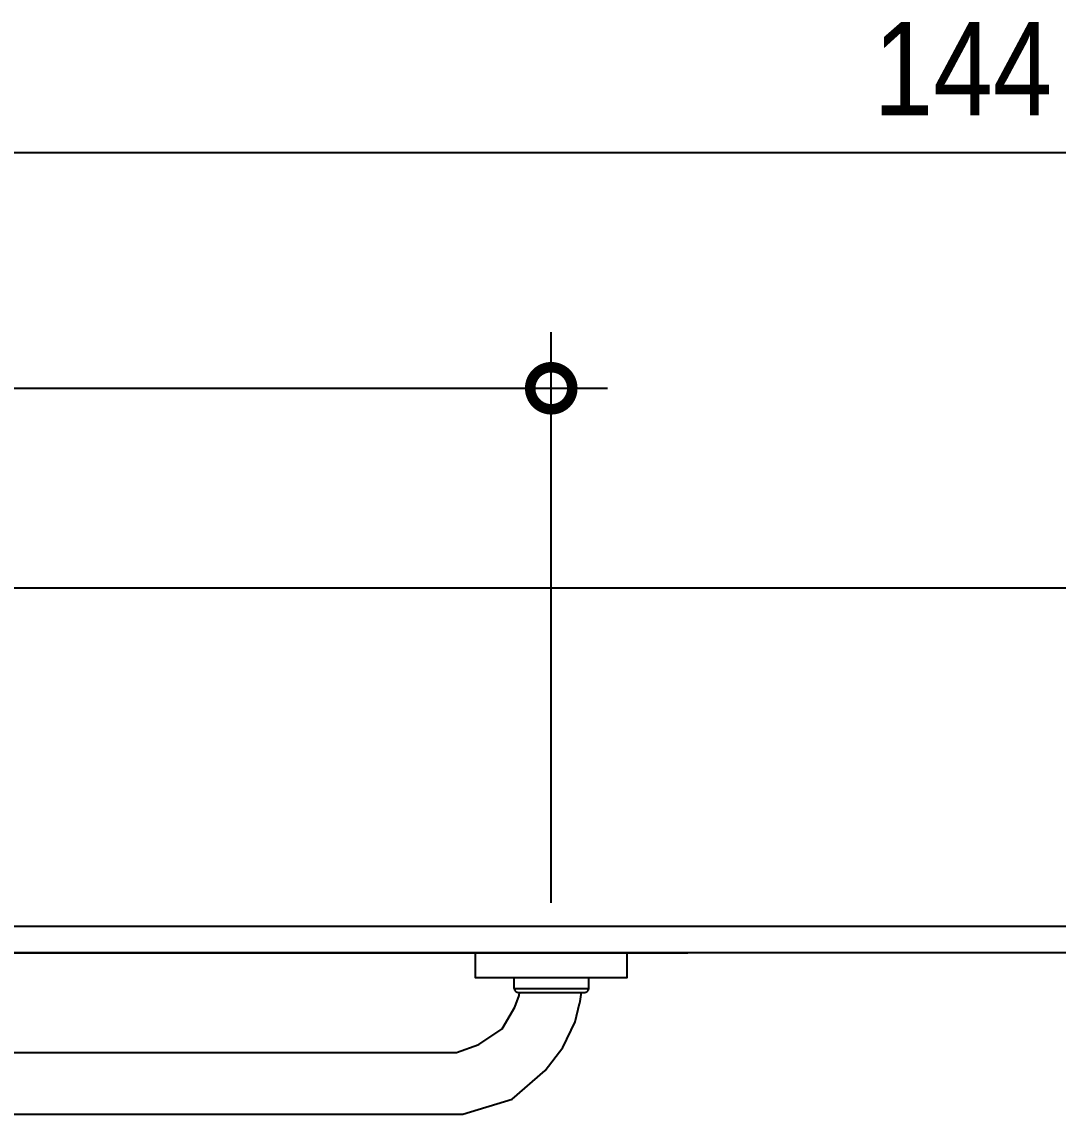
# Model space of a CAD drawing. Header units: metres. Extents: x 3 to 168, y -142 to 28.
# Drawn here: x 98.805 to 99.359, y -79.206 to -78.622 of the extents above; entities that cross this region are included whole.
import ezdxf

# ---------------------------------------------------------------- set-up
doc = ezdxf.new("R2010")
doc.units = ezdxf.units.M
for name, color, linetype in [('ARQ-ALV ACAB', 4, 'Continuous'), ('ARQ-ALV OSSO', 5, 'Continuous'), ('ARQ-DIM', 2, 'Continuous'), ('ARQ-HID', 2, 'Continuous')]:
    doc.layers.add(name, color=color, linetype=linetype)
doc.styles.add('Adesa', font='ARIALN.TTF')
doc.dimstyles.new('ADESA 1-0025', dxfattribs={"dimtxt": 0.05, "dimasz": 0.045, "dimexe": 0.03, "dimexo": 0.04, "dimgap": 0.02, "dimtad": 1, "dimtoh": 1, "dimdec": 0, "dimlfac": 100, "dimzin": 4, "dimtxsty": 'Adesa', "dimblk": 'DOTSMALL', "dimcen": 1, "dimdle": 0.03, "dimclrd": 1, "dimclre": 1, "dimclrt": 256, "dimazin": 1, "dimtm": 1e-09, "dimtfac": 1, "dimtdec": 0, "dimtix": 1, "dimtmove": 2, "dimatfit": 0, "dimldrblk": 'DOTSMALL', "dimfxl": 0.8, "dimtvp": 2, "dimtolj": 1, "dimtzin": 0, "dimarcsym": 0})

# ---------------------------------------------------------------- blocks, each defined once
blk = doc.blocks.new('VASO SANIT ACESSIVEL')
at = {"color": 1}
blk.add_lwpolyline([(-1.04005, 0), (-0.95882, 0), (-0.95882, -0.0132), (-1.04005, -0.0132)], close=True, dxfattribs=at)
for points in [[(-0.95505, 0), (-0.87382, 0)], [(-1.01948, -0.01907), (-1.01948, -0.0132)], [(-0.97968, -0.01907), (-0.97968, -0.0132)], [(-0.97968, -0.01907), (-1.01948, -0.01907)], [(-1.0192, -0.0201), (-1.01948, -0.01907)], [(-1.01848, -0.02082), (-1.0192, -0.0201)], [(-1.01745, -0.0211), (-1.01848, -0.02082)], [(-0.98171, -0.0211), (-1.01745, -0.0211)], [(-1.01535, -0.0211), (-1.01446, -0.0271)], [(-0.98224, -0.02279), (-0.9825, -0.0211)], [(-0.97988, -0.02902), (-0.98224, -0.02279)], [(-0.98068, -0.02082), (-0.98171, -0.0211)], [(-0.97996, -0.0201), (-0.98068, -0.02082)], [(-0.97968, -0.01907), (-0.97996, -0.0201)], [(-1.01215, -0.03676), (-1.01446, -0.0271)], [(-0.96071, -0.04888), (-0.97328, -0.0405), (-0.97988, -0.02902)], [(-1.00564, -0.05056), (-1.01215, -0.03676)], [(-0.99622, -0.06294), (-1.00564, -0.05056)], [(-0.25794, -0.0532), (-0.94872, -0.0532), (-0.96071, -0.04888)], [(-0.25794, -0.0862), (-0.95225, -0.0862), (-0.97859, -0.07811), (-0.99622, -0.06294)]]:
    blk.add_lwpolyline(points, dxfattribs=at)
at = {"layer": 'ARQ-HID'}
blk.add_lwpolyline([(0, 0), (-1.07248, 0)], dxfattribs=at)
blk = doc.blocks.new('_DotSmall')
at = {"color": 0, "linetype": 'ByBlock', "const_width": 0.5}
blk.add_lwpolyline([(-0.0625, 0, 1), (0.0625, 0, 1)], format="xyb", close=True, dxfattribs=at)
blk = doc.blocks.new('*D317')
at = {"layer": 'ARQ-DIM', "color": 1, "lineweight": -2, "transparency": 16777216}
for p, q in [((98.28971, -79.07976), (98.28971, -78.78784)), ((99.08819, -79.09296), (99.08819, -78.78784)), ((98.25971, -78.81784), (99.11819, -78.81784))]:
    blk.add_line(p, q, dxfattribs=at)
at = {"layer": 'Defpoints', "color": 0, "transparency": 16777216}
for p in [(99.08819, -78.81784), (98.28971, -79.11976, -0.0001), (99.08819, -79.13296, -0.0001)]:
    blk.add_point(p, dxfattribs=at)
at = {"layer": 'ARQ-DIM', "color": 1, "lineweight": -2, "transparency": 16777216, "xscale": 0.045, "yscale": 0.045, "zscale": 0.045, "rotation": 180}
blk.add_blockref('_DotSmall', (98.28971, -78.81784), dxfattribs=at)
at = {"layer": 'ARQ-DIM', "color": 1, "lineweight": -2, "transparency": 16777216, "xscale": 0.045, "yscale": 0.045, "zscale": 0.045}
blk.add_blockref('_DotSmall', (99.08819, -78.81784), dxfattribs=at)
at = {"layer": 'ARQ-DIM', "transparency": 16777216, "insert": (98.68895, -78.77227), "char_height": 0.05, "attachment_point": 5, "style": 'Adesa'}
blk.add_mtext('\\A1;80 - mín.', dxfattribs=at)
blk = doc.blocks.new('*D323')
at = {"layer": 'ARQ-DIM', "color": 1, "lineweight": -2, "transparency": 16777216}
for p, q in [((98.58895, -79.03476), (98.58895, -78.66202)), ((100.02763, -79.07975), (100.02763, -78.66202)), ((100.05763, -78.69202), (98.55895, -78.69202))]:
    blk.add_line(p, q, dxfattribs=at)
at = {"layer": 'Defpoints', "color": 0, "transparency": 16777216}
for p in [(98.58895, -78.69202), (98.58895, -79.07476, 0), (100.02763, -79.11975)]:
    blk.add_point(p, dxfattribs=at)
at = {"layer": 'ARQ-DIM', "color": 1, "lineweight": -2, "transparency": 16777216, "xscale": 0.045, "yscale": 0.045, "zscale": 0.045, "rotation": 180}
blk.add_blockref('_DotSmall', (98.58895, -78.69202), dxfattribs=at)
at = {"layer": 'ARQ-DIM', "color": 1, "lineweight": -2, "transparency": 16777216, "xscale": 0.045, "yscale": 0.045, "zscale": 0.045}
blk.add_blockref('_DotSmall', (100.02763, -78.69202), dxfattribs=at)
at = {"layer": 'ARQ-DIM', "transparency": 16777216, "insert": (99.30829, -78.64692), "char_height": 0.05, "attachment_point": 5, "style": 'Adesa'}
blk.add_mtext('\\A1;144', dxfattribs=at)
blk = doc.blocks.new('AREAS MOLHADAS')
at = {"layer": 'ARQ-ALV ACAB', "elevation": 0}
blk.add_lwpolyline([(100.47752, -79.11976), (98.08875, -79.11976)], dxfattribs=at)
at = {"layer": 'ARQ-ALV OSSO', "elevation": 0}
for points in [[(100.63167, -78.92475), (97.93375, -78.92475)], [(98.07374, -79.10547), (100.49252, -79.10547)]]:
    blk.add_lwpolyline(points, dxfattribs=at)
at = {"layer": 'ARQ-HID', "xscale": -1}
blk.add_blockref('VASO SANIT ACESSIVEL', (98.08875, -79.11975, -0.00001), dxfattribs=at)
at = {"layer": 'ARQ-DIM'}
dim = blk.add_linear_dim(base=(98.58895, -78.69202, 0), p1=(100.02763, -79.11975, 0), p2=(98.58895, -79.07476, -0.00001), angle=180, dimstyle='ADESA 1-0025', dxfattribs=at)
dim.commit()
dim.dimension.update_dxf_attribs({"geometry": '*D323', "text_midpoint": (99.30829, -78.64692, 0)})
dim = blk.add_linear_dim(base=(99.08819, -78.81784, 0.0002), p1=(98.28971, -79.11976, 0.0001), p2=(99.08819, -79.13296, 0.0001), angle=180, text='<> - mín.', dimstyle='ADESA 1-0025', dxfattribs=at)
dim.commit()
dim.dimension.update_dxf_attribs({"geometry": '*D317', "text_midpoint": (98.68895, -78.77227, 0.0002)})

msp = doc.modelspace()

# ---------------------------------------------------------------- block references
msp.add_blockref('AREAS MOLHADAS', (0, 0))

doc.saveas('drawing.dxf')
